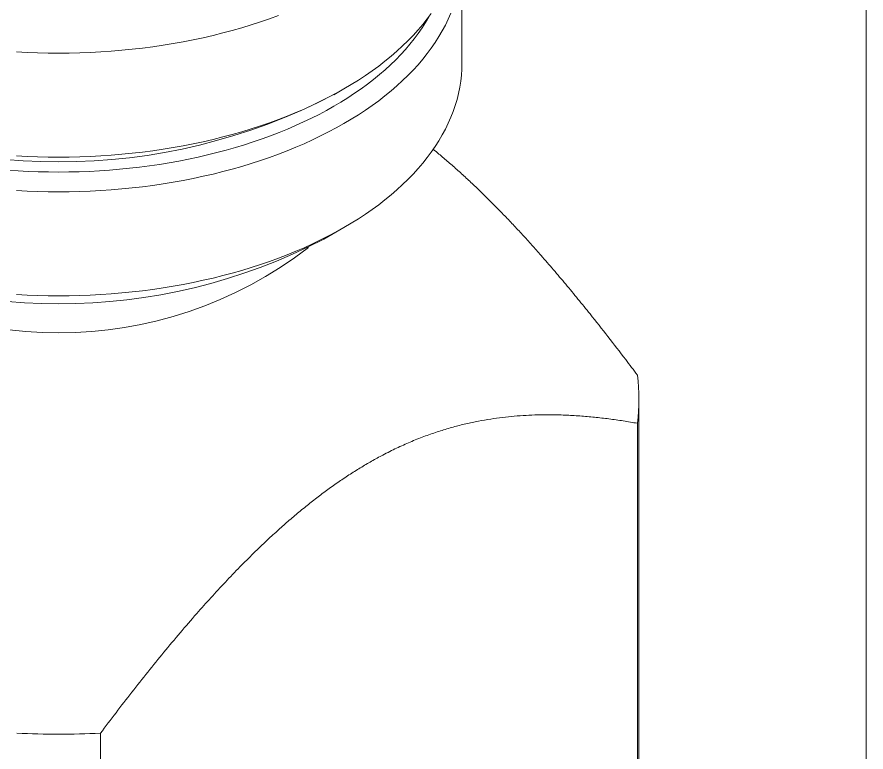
# Model space of a CAD drawing. Header units: millimetres. Extents: x 2 to 278, y 1 to 215.
# Drawn here: x 255.13 to 277.99, y 168.29 to 188.08 of the extents above; entities that cross this region are included whole.
import ezdxf

# ---------------------------------------------------------------- set-up
doc = ezdxf.new("R2010")
doc.units = ezdxf.units.MM

msp = doc.modelspace()

# ---------------------------------------------------------------- linework, layer by layer
at = {"color": 7, "linetype": 'Continuous', "lineweight": 18}
for p, q in [((277.989, 0.903), (277.989, 214.645)), ((267.112, 186.84), (267.112, 189.64)), ((263.664, 185.986), (263.933, 186.142)), ((263.394, 182.097), (263.933, 182.409)), ((271.875, 153.988), (271.875, 177.787)), ((271.835, 153.34), (271.835, 177.139)), ((257.377, 144.993), (257.377, 168.793))]:
    msp.add_line(p, q, dxfattribs=at)
at = {"color": 7, "linetype": 'Continuous', "lineweight": 18, "flags": 128}
for points in [[(266.812, 188.177), (266.742, 188.018), (266.665, 187.86), (266.581, 187.703), (266.49, 187.548), (266.391, 187.394), (266.286, 187.241), (266.174, 187.091), (266.055, 186.942), (265.929, 186.794), (265.797, 186.649), (265.658, 186.506), (265.512, 186.365), (265.361, 186.226), (265.203, 186.09), (265.039, 185.956), (264.869, 185.824), (264.693, 185.695), (264.511, 185.569), (264.323, 185.446), (264.13, 185.325), (263.932, 185.208), (263.728, 185.093), (263.52, 184.982), (263.306, 184.874), (263.087, 184.769), (262.864, 184.667), (262.636, 184.569), (262.404, 184.474), (262.168, 184.383), (261.928, 184.296), (261.683, 184.212), (261.435, 184.131), (261.184, 184.055), (260.929, 183.982), (260.671, 183.914), (260.409, 183.849), (260.145, 183.788), (259.879, 183.731), (259.609, 183.679), (259.338, 183.63), (259.064, 183.585), (258.789, 183.545), (258.512, 183.509), (258.233, 183.477), (257.953, 183.449), (257.671, 183.425), (257.389, 183.406), (257.106, 183.391), (256.822, 183.38), (256.538, 183.374), (256.254, 183.372), (255.97, 183.374), (255.686, 183.38), (255.402, 183.391), (255.119, 183.406)], [(266.286, 188.175), (266.174, 188.024), (266.055, 187.875), (265.929, 187.728), (265.797, 187.583), (265.658, 187.439), (265.512, 187.298), (265.361, 187.16), (265.203, 187.023), (265.039, 186.889), (264.869, 186.758), (264.693, 186.629), (264.511, 186.503), (264.323, 186.379), (264.13, 186.259), (263.932, 186.141), (263.728, 186.027), (263.52, 185.915), (263.306, 185.807), (263.087, 185.702), (262.864, 185.6), (262.636, 185.502), (262.404, 185.408), (262.168, 185.316), (261.928, 185.229), (261.683, 185.145), (261.435, 185.065), (261.184, 184.988), (260.929, 184.916), (260.671, 184.847), (260.409, 184.782), (260.145, 184.721), (259.879, 184.665), (259.609, 184.612), (259.338, 184.563), (259.064, 184.519), (258.789, 184.478), (258.512, 184.442), (258.233, 184.41), (257.953, 184.382), (257.671, 184.359), (257.389, 184.339), (257.106, 184.324), (256.822, 184.314), (256.538, 184.307), (256.254, 184.305), (255.97, 184.307), (255.686, 184.314), (255.402, 184.324), (255.119, 184.339)], [(266.219, 188.082), (266.131, 187.932), (266.036, 187.784), (265.934, 187.637), (265.826, 187.491), (265.711, 187.347), (265.589, 187.205), (265.462, 187.065), (265.328, 186.927), (265.188, 186.791), (265.041, 186.657), (264.889, 186.525), (264.73, 186.396), (264.566, 186.269), (264.397, 186.145), (264.221, 186.023), (264.04, 185.904), (263.854, 185.788), (263.663, 185.674), (263.466, 185.564), (263.265, 185.456), (263.059, 185.352), (262.848, 185.251), (262.632, 185.153), (262.412, 185.058), (262.188, 184.967), (261.96, 184.879), (261.728, 184.794), (261.493, 184.713), (261.253, 184.636), (261.011, 184.562), (260.765, 184.492), (260.516, 184.426), (260.264, 184.363), (260.009, 184.305), (259.751, 184.25), (259.492, 184.199), (259.23, 184.152), (258.966, 184.109), (258.7, 184.07), (258.432, 184.035), (258.163, 184.004), (257.893, 183.977), (257.622, 183.955), (257.349, 183.936), (257.076, 183.921), (256.802, 183.911), (256.528, 183.905), (256.254, 183.903), (255.98, 183.905), (255.706, 183.911), (255.432, 183.921), (255.159, 183.936), (254.886, 183.955)], [(255.119, 187.139), (255.402, 187.124), (255.686, 187.114), (255.97, 187.107), (256.254, 187.105), (256.538, 187.107), (256.822, 187.114), (257.106, 187.124), (257.389, 187.139), (257.671, 187.159), (257.953, 187.182), (258.233, 187.21), (258.512, 187.242), (258.789, 187.278), (259.064, 187.319), (259.338, 187.363), (259.609, 187.412), (259.879, 187.465), (260.145, 187.521), (260.409, 187.582), (260.671, 187.647), (260.929, 187.716), (261.184, 187.788), (261.435, 187.865), (261.683, 187.945), (261.928, 188.029), (262.168, 188.116)], [(255.119, 180.606), (255.402, 180.591), (255.686, 180.58), (255.97, 180.574), (256.254, 180.572), (256.538, 180.574), (256.822, 180.58), (257.106, 180.591), (257.389, 180.606), (257.671, 180.625), (257.953, 180.649), (258.233, 180.677), (258.512, 180.709), (258.789, 180.745), (259.064, 180.785), (259.338, 180.83), (259.609, 180.879), (259.879, 180.931), (260.145, 180.988), (260.409, 181.049), (260.671, 181.114), (260.929, 181.183), (261.184, 181.255), (261.435, 181.331), (261.683, 181.412), (261.928, 181.496), (262.168, 181.583), (262.404, 181.674), (262.636, 181.769), (262.864, 181.867), (263.087, 181.969), (263.306, 182.074), (263.52, 182.182), (263.728, 182.293), (263.932, 182.408), (264.13, 182.525), (264.323, 182.646), (264.511, 182.769), (264.693, 182.895), (264.869, 183.024), (265.039, 183.156), (265.203, 183.29), (265.361, 183.426), (265.512, 183.565), (265.658, 183.706), (265.797, 183.849), (265.929, 183.995), (266.055, 184.142), (266.174, 184.291), (266.286, 184.442), (266.391, 184.594), (266.49, 184.748), (266.581, 184.903), (266.665, 185.06), (266.742, 185.218), (266.812, 185.377), (266.875, 185.537), (266.931, 185.698), (266.979, 185.86), (267.02, 186.022), (267.053, 186.185), (267.079, 186.349), (267.098, 186.512), (267.109, 186.676), (267.112, 186.84)]]:
    msp.add_lwpolyline(points, dxfattribs=at)
at = {"color": 7, "linetype": 'Continuous', "lineweight": 18}
for centre, radius, start, end in [((256.254, 200.242), 16.066, 242.5352, 297.4648), ((256.254, 195.854), 15.5, 242.574, 297.4314), ((256.254, 190.547), 10.977, 232.2343, 307.7657), ((266.653, 177.787), 5.222, 352.87, 7.13), ((256.254, 195.802), 27.032, 267.6198, 272.3802)]:
    msp.add_arc(centre, radius, start, end, dxfattribs=at)
for points, knots in [([(266.335, 184.515), (266.387, 184.473), (266.525, 184.362), (266.748, 184.171), (267.004, 183.946), (267.259, 183.714), (267.55, 183.44), (267.875, 183.122), (268.2, 182.791), (268.489, 182.488), (268.742, 182.215), (268.993, 181.938), (269.271, 181.625), (269.576, 181.273), (269.907, 180.881), (270.235, 180.485), (270.614, 180.016), (271.043, 179.473), (271.468, 178.923), (271.73, 178.575), (271.835, 178.435)], [0, 0, 0, 0, 0.026075, 0.069573, 0.113071, 0.156682, 0.200294, 0.263387, 0.326542, 0.371832, 0.417122, 0.462474, 0.507826, 0.569204, 0.630582, 0.692048, 0.753514, 0.845894, 0.938316, 1, 1, 1, 1]), ([(271.835, 177.139), (271.708, 177.161), (271.454, 177.205), (271.069, 177.259), (270.68, 177.304), (270.286, 177.339), (269.886, 177.362), (269.481, 177.371), (269.104, 177.366), (268.758, 177.349), (268.443, 177.325), (268.125, 177.289), (267.801, 177.242), (267.47, 177.181), (267.132, 177.106), (266.79, 177.016), (266.441, 176.909), (266.083, 176.783), (265.718, 176.637), (265.351, 176.472), (265.004, 176.299), (264.678, 176.12), (264.373, 175.941), (264.069, 175.749), (263.765, 175.545), (263.464, 175.33), (263.164, 175.104), (262.867, 174.869), (262.573, 174.624), (262.279, 174.368), (261.987, 174.104), (261.698, 173.832), (261.414, 173.555), (261.095, 173.235), (260.74, 172.865), (260.352, 172.445), (259.946, 171.991), (259.524, 171.501), (259.085, 170.976), (258.651, 170.441), (258.222, 169.899), (257.796, 169.349), (257.517, 168.978), (257.377, 168.793)], [0, 0, 0, 0, 0.0289806, 0.0579609, 0.0869725, 0.1159837, 0.1451576, 0.1743347, 0.2035066, 0.2254685, 0.24743, 0.2692589, 0.2910873, 0.3136956, 0.3363157, 0.358933, 0.3815375, 0.4051269, 0.4287365, 0.4523436, 0.4759296, 0.4953775, 0.5148442, 0.5343179, 0.5537859, 0.5732349, 0.5925174, 0.61181, 0.631104, 0.6503885, 0.6698608, 0.6893334, 0.7084039, 0.7274746, 0.7545367, 0.7816056, 0.80867, 0.8404856, 0.8723074, 0.9041255, 0.9360822, 0.968042, 1, 1, 1, 1])]:
    msp.add_open_spline(points, degree=3, knots=knots, dxfattribs=at)

doc.saveas('drawing.dxf')
